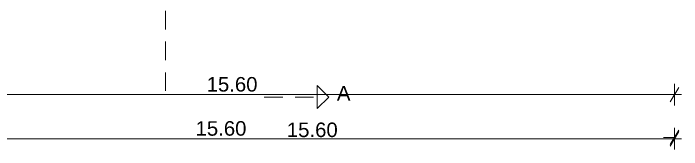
# Model space of a CAD drawing. Header units: feet. Extents: x 2791058 to 2855058, y -67651 to -26651.
# Drawn here: x 2826009 to 2837489, y -60314 to -57967 of the extents above; entities that cross this region are included whole.
import ezdxf

# ---------------------------------------------------------------- set-up
doc = ezdxf.new("R2010")
doc.units = ezdxf.units.FT
doc.header["$MEASUREMENT"] = 0
doc.linetypes.add('Long Dashed', pattern=[529.166651, 317.499995, -211.666656])
doc.layers.add('Dimensioning - General', color=7, linetype='Continuous')
doc.layers.add('Shell - Roof', color=7, linetype='Continuous')
doc.layers.add('Shell - Roof_Pen_No__20', color=1, linetype='Continuous', lineweight=0)
doc.layers.add('Text blocks_Pen_No__20', color=1, linetype='Continuous', lineweight=0)
doc.styles.add('GENERATED_STYLE_2', font='arial.ttf')

# ---------------------------------------------------------------- blocks, each defined once
blk = doc.blocks.new('Line_2', base_point=(2828621, -59408))
at = {"layer": 'Shell - Roof_Pen_No__20', "color": 1, "linetype": 'Continuous', "lineweight": 0}
for p, q in [((2829731, -59408), (2829531, -59208)), ((2829531, -59608), (2829531, -59208)), ((2829731, -59408), (2829531, -59608))]:
    blk.add_line(p, q, dxfattribs=at)
at = {"layer": 'Shell - Roof_Pen_No__20', "color": 1, "linetype": 'Long Dashed', "lineweight": 0}
blk.add_line((2828621, -59408), (2829531, -59408), dxfattribs=at)
blk = doc.blocks.new('ARROWHEAD_2')
at = {"color": 0, "linetype": 'Continuous', "lineweight": 0}
for p, q in [((-0.378, -0.655), (0.378, 0.655)), ((0, 0), (-1, 0))]:
    blk.add_line(p, q, dxfattribs=at)

msp = doc.modelspace()

# ---------------------------------------------------------------- linework, layer by layer
at = {"layer": 'Dimensioning - General', "color": 7, "linetype": 'Continuous', "lineweight": 0}
for p, q in [((2837366, -59179), (2837366, -59554)), ((2837294, -59492), (2837439, -59242)), ((2837294, -59492), (2837439, -59242)), ((2837366, -59367), (2821766, -59367)), ((2837366, -59367), (2821766, -59367)), ((2837489, -59367), (2837366, -59367)), ((2837294, -60252), (2837439, -60002)), ((2837366, -59939), (2837366, -60314)), ((2837366, -60127), (2821766, -60127)), ((2837489, -60127), (2837366, -60127))]:
    msp.add_line(p, q, dxfattribs=at)
at = {"layer": 'Shell - Roof_Pen_No__20', "color": 1, "linetype": 'Long Dashed', "lineweight": 0}
msp.add_line((2828621, -37817), (2828621, -59408), dxfattribs=at)

# ---------------------------------------------------------------- block references
at = {"layer": 'Dimensioning - General', "color": 7, "lineweight": 0, "xscale": 190, "yscale": 190, "zscale": 190}
msp.add_blockref('ARROWHEAD_2', (2837366, -60102), dxfattribs=at)
at = {"layer": 'Shell - Roof', "color": 1, "linetype": 'Long Dashed', "lineweight": 0}
msp.add_blockref('Line_2', (2830319, -59408), dxfattribs=at)

# ---------------------------------------------------------------- texts
at = {"layer": 'Dimensioning - General', "color": 7, "lineweight": 0, "char_height": 250, "style": 'GENERATED_STYLE_2'}
for insert, attachment_point in [((2829329, -59317), 7), ((2829139, -60077), 7), ((2831144, -59974), 5)]:
    msp.add_mtext('\\A1;15.60', dxfattribs=dict(at, insert=insert, attachment_point=attachment_point))
at = {"layer": 'Text blocks_Pen_No__20', "color": 1, "linetype": 'Continuous', "lineweight": 0, "insert": (2831567, -59218), "char_height": 250, "attachment_point": 1, "style": 'GENERATED_STYLE_2'}
msp.add_mtext('\\A1;A', dxfattribs=at)

doc.saveas('drawing.dxf')
